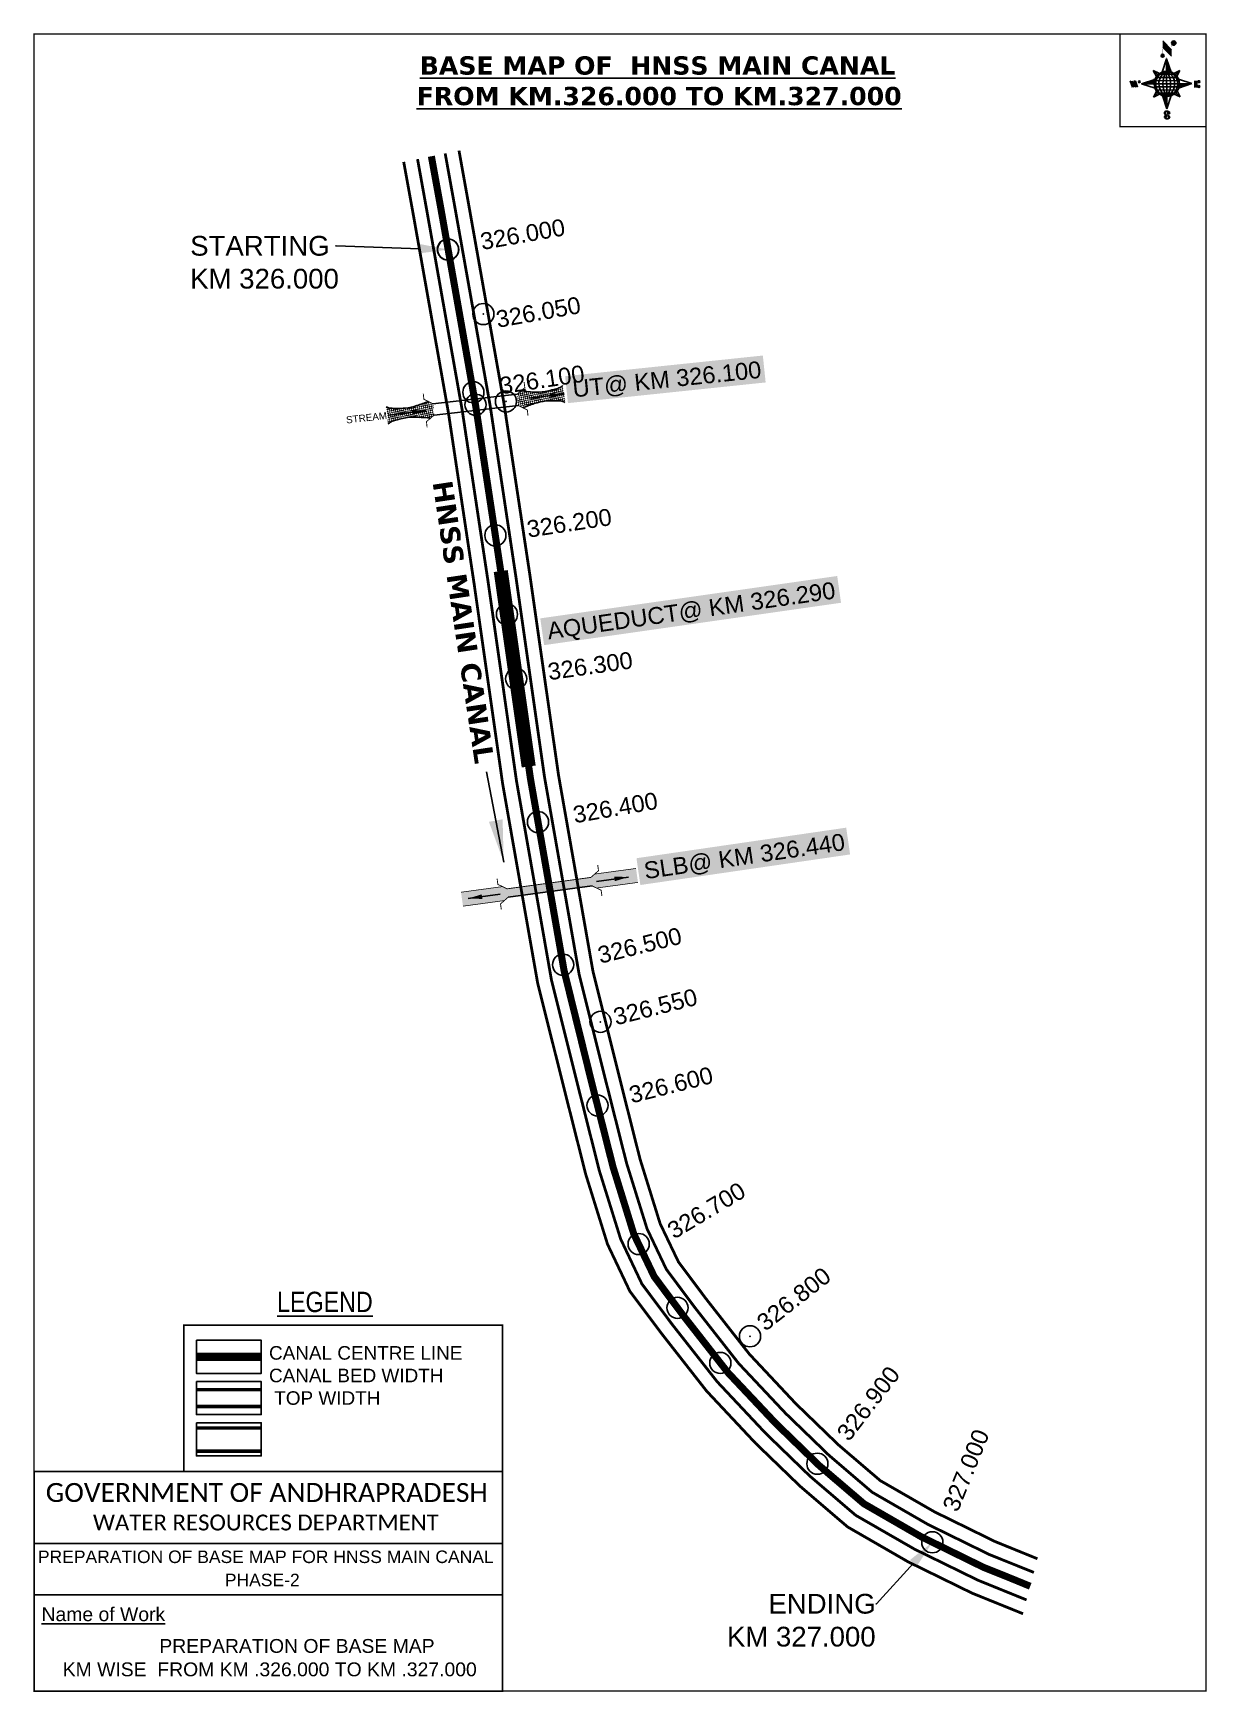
# Model space of a CAD drawing. Header units: inches. Extents: x 791040 to 791872, y 1566583 to 1567759.
import ezdxf
from ezdxf import colors
from ezdxf.entities.mleader import LeaderData, LeaderLine
from ezdxf.enums import TextEntityAlignment as Align
from ezdxf.math import Vec2, Vec3

# ---------------------------------------------------------------- set-up
doc = ezdxf.new("R2010")
doc.units = ezdxf.units.IN
doc.header["$LTSCALE"] = 15
doc.header["$MEASUREMENT"] = 0
doc.header["$PDMODE"] = 32
doc.header["$PDSIZE"] = 15
doc.linetypes.add('ACAD_ISO02W100', pattern=[15, 12, -3])
doc.linetypes.add('HIDDEN2', pattern=[0.1875, 0.125, -0.0625])
for name, color, linetype in [('AQUADUCT', 1, 'Continuous'), ('bord', 1, 'Continuous'), ('CANAL1', 7, 'Continuous'), ('CSMark', 72, 'Continuous'), ('DCBMS', 232, 'Continuous'), ('PAGE', 7, 'Continuous'), ('STRUCTURE', 5, 'Continuous'), ('TEXT', 6, 'Continuous')]:
    doc.layers.add(name, color=color, linetype=linetype)
doc.styles.add('ARIALN', font='ARIALN.TTF')
doc.styles.get("Standard").update_dxf_attribs({"font": 'arial.ttf'})
doc.dimstyles.get("Standard").update_dxf_attribs({"dimtxt": 20, "dimasz": 0.18, "dimexe": 0.18, "dimexo": 0.0625, "dimgap": 0.09, "dimtad": 0, "dimtih": 1, "dimtoh": 1, "dimdec": 4, "dimzin": 0, "dimdsep": 46, "dimtxsty": 'Standard', "dimcen": 0.09, "dimadec": 0, "dimazin": 0, "dimtfac": 1, "dimtdec": 4, "dimtofl": 0, "dimtmove": 0, "dimatfit": 3, "dimfxl": 1, "dimtolj": 1, "dimtzin": 0, "dimarcsym": 0})
pattern_1 = [(267.297113149, (-8720374.938, 50637915.138), (10.5367255337, -0.497431438), [])]
pattern_2 = [(357.297113149, (-8720374.938, 50637915.138), (0.497431438, 10.5367255337), [])]

# ---------------------------------------------------------------- blocks, each defined once
blk = doc.blocks.new('*X26')
at = {"color": 0, "linetype": 'Continuous'}
for p, q in [((6321.6, 240.5), (6322.3, 241.2)), ((6321.6, 240.3), (6322.3, 241)), ((6321.6, 240.1), (6322.3, 240.8)), ((6321.6, 239.9), (6322.4, 240.7)), ((6321.6, 239.8), (6322.4, 240.6)), ((6321.6, 239.6), (6322.5, 240.5)), ((6321.6, 239.4), (6322.5, 240.3)), ((6321.6, 239.2), (6322.6, 240.2)), ((6321.7, 239.1), (6322.6, 240.1)), ((6321.8, 240.8), (6322.4, 241.4)), ((6321.8, 239), (6322.7, 240)), ((6321.8, 239), (6322.8, 239.9)), ((6321.9, 238.9), (6322.9, 239.8)), ((6322, 238.8), (6323, 239.7)), ((6322.1, 241.3), (6322.4, 241.6)), ((6322.1, 238.7), (6323.1, 239.6)), ((6322.2, 238.6), (6323.1, 239.6)), ((6322.3, 238.5), (6323.2, 239.5)), ((6322.4, 238.5), (6323.3, 239.4)), ((6322.5, 238.4), (6323.4, 239.3)), ((6322.7, 238.4), (6323.6, 239.3)), ((6322.8, 238.3), (6323.7, 239.2)), ((6322.9, 238.3), (6323.8, 239.1)), ((6323.1, 238.2), (6323.9, 239.1)), ((6323.2, 238.2), (6324, 239)), ((6323.3, 238.2), (6324.2, 239)), ((6323.5, 238.1), (6324.3, 238.9)), ((6323.7, 238.1), (6324.4, 238.9)), ((6323.8, 238.1), (6324.6, 238.8)), ((6324.1, 238.2), (6324.7, 238.8)), ((6324.3, 238.3), (6324.9, 238.8)), ((6324.6, 238.3), (6325.1, 238.8)), ((6324.8, 238.4), (6325.2, 238.8)), ((6325.1, 238.5), (6325.4, 238.8)), ((6325.4, 238.6), (6325.6, 238.8))]:
    blk.add_line(p, q, dxfattribs=at)
blk = doc.blocks.new('*X25')
at = {"color": 0, "linetype": 'Continuous'}
for p, q in [((6324.4, 240.3), (6324.5, 240.4)), ((6324.6, 240.3), (6324.8, 240.5)), ((6324.7, 240.2), (6325, 240.5)), ((6324.8, 240.2), (6325.2, 240.6)), ((6325, 240.1), (6325.5, 240.6)), ((6325.1, 240.1), (6325.6, 240.6)), ((6325.2, 240), (6325.8, 240.6)), ((6325.3, 240), (6326, 240.6)), ((6325.4, 239.9), (6326.1, 240.6)), ((6325.5, 239.8), (6326.2, 240.5)), ((6325.6, 239.8), (6326.3, 240.5)), ((6325.7, 239.7), (6326.5, 240.4)), ((6325.9, 239.6), (6326.6, 240.3)), ((6326, 239.5), (6326.7, 240.3)), ((6326, 239.4), (6326.8, 240.2)), ((6326.1, 239.3), (6327, 240.2)), ((6326.2, 239.3), (6327.1, 240.1)), ((6326.3, 239.2), (6327.1, 240)), ((6326.4, 239.1), (6327.2, 239.9)), ((6326.5, 239), (6327.3, 239.8)), ((6326.5, 238.9), (6327.4, 239.7)), ((6326.6, 238.8), (6327.5, 239.6)), ((6326.7, 238.7), (6327.5, 239.5)), ((6326.8, 238.6), (6327.6, 239.4)), ((6326.8, 238.5), (6327.7, 239.3)), ((6326.8, 236.5), (6327.4, 237)), ((6326.9, 238.3), (6327.8, 239.2)), ((6326.9, 238.2), (6327.9, 239.1)), ((6326.9, 236.8), (6327.6, 237.4)), ((6327, 238.1), (6327.8, 239)), ((6327, 237.9), (6327.8, 238.8)), ((6327, 237.8), (6327.8, 238.6)), ((6327, 237.6), (6327.8, 238.4)), ((6327, 237.4), (6327.8, 238.2)), ((6327, 237.3), (6327.8, 238)), ((6327, 237.1), (6327.8, 237.9))]:
    blk.add_line(p, q, dxfattribs=at)
blk = doc.blocks.new('H')
at = {"layer": 'bord', "extrusion": (0.000427885, 0.004792, 0.999988)}
h = blk.add_hatch(dxfattribs=at)
h.set_pattern_fill('LINE', color=8, scale=84.387686, angle=-2.7029, style=0)
h.set_pattern_definition(pattern_2)
h.paths.add_polyline_path([(-492, 786, -0.090992), (-448, 775), (-486, 912)])
h = blk.add_hatch(dxfattribs=at)
h.set_pattern_fill('LINE', color=8, scale=84.387686, angle=-92.7029, style=0)
h.set_pattern_definition(pattern_1)
h.paths.add_polyline_path([(-625, 665, -0.090992), (-615, 710), (-751, 671)])
h = blk.add_hatch(dxfattribs=at)
h.set_pattern_fill('LINE', color=8, scale=84.387686, angle=-2.7029, style=0)
h.set_pattern_definition(pattern_2)
h.paths.add_polyline_path([(-504, 533, -0.090992), (-549, 543), (-510, 406)])
h = blk.add_hatch(dxfattribs=at)
h.set_pattern_fill('LINE', color=8, scale=84.387686, angle=-92.7029, style=0)
h.set_pattern_definition(pattern_1)
h.paths.add_polyline_path([(-246, 647), (-372, 653, -0.090992), (-382, 609)])
for p, q in [((-519, 1020, -1217), (-435, 927, -1216)), ((-516, 1087, -1217), (-432, 994, -1217)), ((-538, 774, -1216), (-487, 906, -1216)), ((-487, 906, -1216), (-493, 780, -1216)), ((-487, 906, -1216), (-448, 769, -1216)), ((-865, 701, -1215), (-847, 638, -1215)), ((-847, 700, -1215), (-829, 637, -1215)), ((-829, 699, -1215), (-811, 636, -1215)), ((-829, 699, -1215), (-811, 698, -1215)), ((-811, 698, -1215), (-794, 635, -1215)), ((-752, 665, -1215), (-615, 704, -1215)), ((-627, 794, -1216), (-567, 760, -1216)), ((-627, 794, -1216), (-584, 747, -1215)), ((-599, 731, -1215), (-627, 794, -1216)), ((-421, 753, -1216), (-359, 781, -1216)), ((-359, 781, -1216), (-405, 739, -1216)), ((-359, 781, -1216), (-392, 721, -1215)), ((-379, 693, -1215), (-246, 641, -1215)), ((-213, 669, -1215), (-217, 601, -1215)), ((-752, 665, -1215), (-625, 659, -1215)), ((-619, 614, -1215), (-752, 665, -1215)), ((-639, 526, -1214), (-606, 585, -1215)), ((-639, 526, -1214), (-593, 568, -1215)), ((-577, 553, -1215), (-639, 526, -1214)), ((-511, 400, -1214), (-549, 537, -1214)), ((-460, 533, -1215), (-511, 400, -1214)), ((-505, 527, -1214), (-511, 400, -1214)), ((-371, 513, -1214), (-431, 546, -1215)), ((-371, 513, -1214), (-414, 560, -1215)), ((-399, 576, -1215), (-371, 513, -1214)), ((-246, 641, -1215), (-383, 603, -1215)), ((-373, 647, -1215), (-246, 641, -1215)), ((-197, 600, -1215), (-194, 668, -1215))]:
    blk.add_line(p, q, dxfattribs=at)
at = {"layer": 'bord', "color": 8, "linetype": 'ByBlock', "extrusion": (0.000427885, 0.004792, 0.999988)}
for p, q in [((-375, 679, -1215), (-620, 691, -1215)), ((-386, 711, -1215), (-605, 722, -1215)), ((-411, 744, -1216), (-578, 752, -1216)), ((-493, 780, -1216), (-505, 527, -1214)), ((-373, 647, -1215), (-625, 659, -1215)), ((-378, 616, -1215), (-623, 628, -1215)), ((-392, 585, -1215), (-611, 595, -1215)), ((-420, 555, -1215), (-587, 562, -1215))]:
    blk.add_line(p, q, dxfattribs=at)
at = {"layer": 'bord', "extrusion": (0.000427885, 0.004792, 0.999988), "elevation": -1212}
for points, const_width in [([(-522, 960), (-516, 1093)], 1.61), ([(-434, 933), (-428, 1066)], 1.61), ([(-870, 707), (-846, 706)], 0.642), ([(-829, 643), (-821, 678)], 0.642), ([(-793, 641), (-782, 694)], 0.642), ([(-223, 676), (-174, 673)], 0.706), ([(-829, 643), (-855, 644)], 0.642), ([(-811, 642), (-784, 641)], 0.642), ([(-177, 605), (-226, 607)], 0.706), ([(-195, 645), (-185, 644)], 0.706)]:
    blk.add_lwpolyline(points, dxfattribs=dict(at, const_width=const_width))
for points, const_width in [([(-414, 1073, 1), (-398, 1058, 1)], 22.3), ([(-530, 950, 1), (-520, 939, 1)], 14.8), ([(-776, 697, 1), (-769, 690, 1)], 8.9), ([(-180, 618, 1), (-173, 611, 1)], 9.79), ([(-178, 667, 1), (-171, 660, 1)], 9.79), ([(-490, 362, 1), (-498, 369, 1)], 11.1), ([(-525, 322, 1), (-533, 329, 1)], 11.1)]:
    blk.add_lwpolyline(points, format="xyb", close=True, dxfattribs=dict(at, const_width=const_width))
for points in [[(-537, 317), (-531, 310), (-520, 307), (-505, 307), (-494, 310), (-486, 318), (-487, 326), (-491, 333), (-494, 336), (-503, 341), (-522, 347), (-530, 352), (-534, 355), (-537, 363), (-537, 373), (-530, 381), (-520, 384), (-504, 384), (-493, 380), (-487, 373)], [(-522, 348), (-526, 354), (-528, 361), (-528, 371), (-526, 375), (-521, 381), (-515, 384)], [(-505, 307), (-499, 312), (-497, 319), (-497, 327), (-501, 335), (-509, 343)]]:
    blk.add_lwpolyline(points, dxfattribs=at)
at = {"layer": 'bord', "extrusion": (0.000427885, 0.004792, 0.999988)}
for centre, radius in [((-406, 1065, -1212), 22.3), ((-525, 944, -1212), 14.8), ((-773, 694, -1212), 8.9), ((-498, 659, -1212), 127), ((-177, 615, -1212), 9.79), ((-174, 663, -1212), 9.79), ((-494, 365, -1212), 11.1), ((-529, 325, -1212), 11.1)]:
    blk.add_circle(centre, radius, dxfattribs=at)
at = {"layer": 'bord', "color": 8, "linetype": 'ByBlock', "extrusion": (0.000427885, 0.004792, 0.999988)}
for centre, radius, start, end in [((-482, 658, -1212), 128, 94.9254, 259.6691), ((-437, 656, -1212), 141, 113.2864, 241.308), ((-316, 651, -1212), 222, 142.5892, 212.0053), ((-560, 662, -1212), 141, 293.2864, 61.308), ((-681, 668, -1212), 222, 322.5892, 32.0053), ((-515, 660, -1212), 128, 274.9254, 79.6691)]:
    blk.add_arc(centre, radius, start, end, dxfattribs=at)
at = {"layer": 'bord', "extrusion": (0.000427885, 0.004792, 0.999988)}
for points in [[(-516, 1093, -1212), (-431, 1000, -1212), (-519, 1026, -1212), (-434, 933, -1212)], [(-864, 707, -1212), (-846, 706, -1212), (-846, 644, -1212), (-829, 643, -1212)], [(-829, 705, -1212), (-811, 704, -1212), (-811, 642, -1212), (-793, 641, -1212)], [(-193, 674, -1212), (-197, 606, -1212), (-213, 675, -1212), (-216, 607, -1212)]]:
    blk.add_solid(points, dxfattribs=at)
at = {"layer": 'bord', "extrusion": (0.000427885, 0.004792, 0.999988), "xscale": 7.977342409717546, "yscale": 7.977342408231451, "zscale": 7.977342408476333, "rotation": 138.0840426661453}
for name, p in [('*X25', (38301, -31929, -1212)), ('*X26', (38314, -31951, -1212))]:
    blk.add_blockref(name, p, dxfattribs=at)
blk = doc.blocks.new('UT')
at = {"layer": 'STRUCTURE'}
h = blk.add_hatch(dxfattribs=at)
h.set_pattern_fill('DASH', color=150, scale=8, angle=-39.6278, style=0)
h.set_pattern_definition([(320.372247933, (-4370.464, -6260.8811), (1.40800153113, 0.132407282), [1, -1])])
h.paths.add_polyline_path([(765163, 1700681.9), (765165.6, 1700680.6), (765167.2, 1700680.3), (765169.1, 1700680), (765172.4, 1700679.6), (765176.4, 1700679.3), (765179.5, 1700679.5), (765183.1, 1700679.9), (765187.7, 1700680.9), (765188.9, 1700681.2), (765193.1, 1700682.2), (765196.1, 1700680.2), (765196.1, 1700672.2), (765193.1, 1700670.2), (765190.5, 1700670.8), (765188.1, 1700671.3), (765185.5, 1700671.8), (765183.6, 1700672.1), (765181, 1700672.5), (765180.3, 1700672.5), (765178.5, 1700672.6), (765176.7, 1700672.6), (765174.6, 1700672.5), (765172.5, 1700672.3), (765170.4, 1700672), (765168.5, 1700671.7), (765166.1, 1700671.2), (765165, 1700670.8), (765163, 1700669.7)])
h.paths.add_polyline_path([(765259.1, 1700682.2), (765256.1, 1700680.2), (765256.1, 1700672.2), (765259.1, 1700670.2), (765261.9, 1700671), (765264.4, 1700671.6), (765266.4, 1700672), (765269.1, 1700672.5), (765272.7, 1700673), (765276.1, 1700673.1), (765278.6, 1700672.9), (765281.2, 1700672.7), (765283.9, 1700672.3), (765286.4, 1700671.9), (765288, 1700671.3), (765289.2, 1700670.6), (765289.1, 1700682.7), (765287.6, 1700681.8), (765285.7, 1700681.2), (765283, 1700680.7), (765281.2, 1700680.4), (765276.7, 1700679.9), (765272.7, 1700679.9), (765268.7, 1700680.3), (765264.8, 1700681), (765261.2, 1700681.7)])
at = {"layer": 'STRUCTURE', "color": 150, "const_width": 0.628}
for points in [[(765190.1, 1700688.2), (765190.1, 1700684.2), (765196.1, 1700680.2), (765256.1, 1700680.2), (765262.1, 1700684.2), (765262.1, 1700688.2)], [(765190.1, 1700664.2), (765190.1, 1700668.2), (765196.1, 1700672.2), (765256.1, 1700672.2), (765262.1, 1700668.2), (765262.1, 1700664.2)]]:
    blk.add_lwpolyline(points, dxfattribs=at)
at = {"layer": 'STRUCTURE', "color": 150}
for points in [[(765196.1, 1700680.2), (765256.1, 1700680.2)], [(765196.1, 1700672.2), (765256.1, 1700672.2)], [(765196.1, 1700672.2), (765256.1, 1700672.2)]]:
    blk.add_lwpolyline(points, dxfattribs=at)
at = {"layer": 'STRUCTURE', "color": 0}
blk.add_circle((765226.1, 1700676.2), 1.89, dxfattribs=at)
at = {"layer": 'STRUCTURE', "color": 150}
for points in [[(765163, 1700681.9), (765164.4, 1700681.1), (765167.9, 1700680.2), (765171.2, 1700679.8), (765176.1, 1700679.4), (765184.7, 1700680.3), (765193.1, 1700682.2)], [(765289.1, 1700682.7), (765287.8, 1700681.9), (765284.3, 1700680.9), (765280.9, 1700680.4), (765276.1, 1700679.8), (765267.4, 1700680.5), (765259.1, 1700682.2)], [(765163, 1700669.7), (765164.3, 1700670.6), (765167.8, 1700671.6), (765171.2, 1700672.1), (765176, 1700672.6), (765184.7, 1700672), (765193.1, 1700670.2)], [(765289.2, 1700670.6), (765287.8, 1700671.4), (765284.2, 1700672.3), (765280.9, 1700672.7), (765276.1, 1700673.1), (765267.4, 1700672.2), (765259.1, 1700670.2)]]:
    blk.add_spline(points, degree=3, dxfattribs=at)
at = {"layer": 'STRUCTURE', "color": 0}
blk.add_text('STREAM', height=5, dxfattribs=at).set_placement((765148.2, 1700675.8), align=Align.MIDDLE_CENTER)
for points in [[(765190.9, 1700676), (765164.2, 1700675.8)], [(765289.3, 1700676.7), (765265.4, 1700676.4)]]:
    blk.add_leader(points, dimstyle='Standard', override={"dimasz": 10, "dimgap": 0.09, "dimtad": 0}, dxfattribs=at)
blk = doc.blocks.new('SLB')
at = {"layer": 'STRUCTURE'}
h = blk.add_hatch(dxfattribs=at)
h.set_pattern_fill('DOTS', color=6, scale=20, angle=320.3722, style=0)
h.set_pattern_definition([(320.372247934, (-159.4327, -72.9564), (1.2786241598, 0.5641323054), [0, -1.25])])
h.paths.add_polyline_path([(769699.5, 1706871.1), (769699.5, 1706861.1), (769729.1, 1706861.1), (769732.1, 1706863.1), (769792.1, 1706863.1), (769795.1, 1706861.1), (769824.7, 1706861.1), (769824.7, 1706871.1), (769795.1, 1706871.1), (769792.1, 1706869.1), (769732.1, 1706869.1), (769729.1, 1706871.1)])
at = {"layer": 'STRUCTURE', "color": 6, "linetype": 'ACAD_ISO02W100', "ltscale": 0.5, "const_width": 0.5}
for points in [[(769699.5, 1706871.1), (769729.1, 1706871.1)], [(769795.1, 1706871.1), (769824.7, 1706871.1)], [(769699.5, 1706861.1), (769729.1, 1706861.1)], [(769795.1, 1706861.1), (769824.7, 1706861.1)]]:
    blk.add_lwpolyline(points, dxfattribs=at)
at = {"layer": 'STRUCTURE', "color": 6, "const_width": 0.628}
for points in [[(769726.1, 1706877.1), (769726.1, 1706873.1), (769732.1, 1706869.1), (769792.1, 1706869.1), (769798.1, 1706873.1), (769798.1, 1706877.1)], [(769726.1, 1706855.1), (769726.1, 1706859.1), (769732.1, 1706863.1), (769792.1, 1706863.1), (769798.1, 1706859.1), (769798.1, 1706855.1)]]:
    blk.add_lwpolyline(points, dxfattribs=at)
at = {"layer": 'STRUCTURE', "color": 6}
blk.add_lwpolyline([(769732.1, 1706863.1), (769792.1, 1706863.1)], dxfattribs=at)
blk.add_lwpolyline([(769732.1, 1706863.1), (769792.1, 1706863.1)], dxfattribs=at)
at = {"layer": 'STRUCTURE', "color": 0}
blk.add_circle((769762.1, 1706866.1), 1.24, dxfattribs=at)
for points in [[(769703.8, 1706866), (769726.7, 1706866)], [(769818.6, 1706865.8), (769795.7, 1706865.8)]]:
    blk.add_leader(points, dimstyle='Standard', override={"dimasz": 10, "dimgap": 0.09, "dimtad": 0}, dxfattribs=at)

msp = doc.modelspace()

# ---------------------------------------------------------------- linework, layer by layer
at = {"layer": 'CANAL1', "color": 200, "const_width": 2}
for points in [[(791302.5, 1567667.9), (791309.2, 1567631), (791334.2, 1567490), (791352.4, 1567368.8), (791372.6, 1567227.1), (791397.5, 1567085.3), (791416.4, 1567009.9), (791431.6, 1566949.7), (791447, 1566900.3), (791462.8, 1566867), (791485.1, 1566837.2), (791517.2, 1566796.2), (791551.9, 1566759.2), (791583.8, 1566728.4), (791617.2, 1566699.8), (791660, 1566675.1), (791705.5, 1566652.8), (791741.6, 1566638.2)], [(791341.7, 1567675.9), (791348.5, 1567638), (791373.6, 1567496.5), (791392, 1567374.6), (791412.2, 1567233.3), (791436.7, 1567093.7), (791455.2, 1567019.6), (791470.1, 1566960.5), (791484.3, 1566914.9), (791497.3, 1566887.7), (791516.9, 1566861.5), (791547.6, 1566822.3), (791580.4, 1566787.3), (791610.7, 1566758), (791640.4, 1566732.6), (791678.8, 1566710.5), (791721.8, 1566689.4), (791751.8, 1566677.2)]]:
    msp.add_lwpolyline(points, dxfattribs=at)
at = {"layer": 'CANAL1', "color": 5, "const_width": 2}
for points in [[(791312.3, 1567669.9), (791319, 1567632.7), (791344, 1567491.6), (791362.3, 1567370.3), (791382.5, 1567228.6), (791407.3, 1567087.4), (791426.1, 1567012.3), (791441.2, 1566952.4), (791456.3, 1566904), (791471.4, 1566872.1), (791493, 1566843.2), (791524.8, 1566802.7), (791559.1, 1566766.2), (791590.5, 1566735.8), (791623, 1566708), (791664.7, 1566684), (791709.6, 1566662), (791744.1, 1566648)], [(791331.9, 1567673.9), (791338.7, 1567636.2), (791363.8, 1567494.9), (791382.1, 1567373.2), (791402.3, 1567231.8), (791426.9, 1567091.6), (791445.5, 1567017.2), (791460.5, 1566957.8), (791475, 1566911.3), (791488.7, 1566882.5), (791508.9, 1566855.4), (791540, 1566815.7), (791573.3, 1566780.3), (791604, 1566750.6), (791634.6, 1566724.4), (791674.1, 1566701.6), (791717.7, 1566680.2), (791749.3, 1566667.5)]]:
    msp.add_lwpolyline(points, dxfattribs=at)
at = {"layer": 'CANAL1', "color": 1, "linetype": 'HIDDEN2', "ltscale": 8, "const_width": 5}
msp.add_lwpolyline([(791322.1, 1567671.9), (791328.9, 1567634.5), (791334, 1567605.7), (791342.7, 1567556.5), (791353.4, 1567495.7), (791372.2, 1567371.7), (791382.7, 1567298.5), (791392.4, 1567230.2), (791416.2, 1567094.3), (791435.8, 1567014.8), (791450.9, 1566955.1), (791465.6, 1566907.6), (791480.1, 1566877.3), (791501, 1566849.3), (791527, 1566816.1), (791532.4, 1566809.2), (791566.2, 1566773.3), (791597.2, 1566743.2), (791628.8, 1566716.2), (791669.4, 1566692.8), (791713.6, 1566671.1), (791732.3, 1566663.6), (791746.7, 1566657.7)], dxfattribs=at)
at = {"layer": 'CANAL1', "color": 1, "linetype": 'HIDDEN2', "ltscale": 100, "const_width": 6, "elevation": -0.4}
msp.add_lwpolyline([(791201.5, 1566820.4), (791155.5, 1566820.4)], dxfattribs=at)
at = {"layer": 'CANAL1', "color": 5, "const_width": 2.4, "elevation": -0.4}
for points in [[(791201.5, 1566797.2), (791155.5, 1566797.2)], [(791201.5, 1566785.2), (791155.5, 1566785.2)]]:
    msp.add_lwpolyline(points, dxfattribs=at)
at = {"layer": 'CANAL1', "color": 200, "const_width": 2.4, "elevation": -0.4}
for points in [[(791201.5, 1566770), (791155.5, 1566770)], [(791201.5, 1566753.5), (791155.5, 1566753.5)]]:
    msp.add_lwpolyline(points, dxfattribs=at)
at = {"layer": 'CSMark', "color": 3}
for p in [(791333.9, 1567605.8), (791334, 1567605.7), (791359, 1567560), (791351.9, 1567504.5), (791353.4, 1567495.7), (791367.5, 1567403), (791375.7, 1567347), (791382.2, 1567301.3), (791397.7, 1567199.7), (791415.5, 1567098.5), (791442, 1567058), (791439.9, 1566998.7), (791469.1, 1566900.4), (791496.6, 1566855.2), (791548, 1566835), (791527, 1566816.1), (791595.8, 1566744.6), (791677.3, 1566688.9)]:
    msp.add_point(p, dxfattribs=at)
at = {"layer": 'CSMark'}
msp.add_point((791375, 1567498, 19), dxfattribs=at)
at = {"layer": 'PAGE', "const_width": 1}
msp.add_lwpolyline([(791871.4, 1566583.4), (791871.4, 1567758.7), (791040.4, 1567758.7), (791040.4, 1566583.4), (791871.4, 1566583.4)], dxfattribs=at)
at = {"layer": 'PAGE'}
for points, const_width in [([(791871.4, 1567758.7), (791810.3, 1567758.7), (791810.3, 1567692.9), (791871.4, 1567692.9)], 1), ([(791146.7, 1566842.9), (791372.5, 1566842.9), (791372.5, 1566739.1), (791146.7, 1566739.1)], 1.2), ([(791040.4, 1566739.1), (791372.5, 1566739.1), (791372.5, 1566583.4), (791040.4, 1566583.4)], 1.2)]:
    msp.add_lwpolyline(points, close=True, dxfattribs=dict(at, const_width=const_width))
at = {"layer": 'PAGE', "elevation": -0.4}
for points in [[(791155.5, 1566832.2), (791201.5, 1566832.2), (791201.5, 1566808.7), (791155.5, 1566808.7)], [(791155.5, 1566802.9), (791201.5, 1566802.9), (791201.5, 1566779.4), (791155.5, 1566779.4)], [(791155.5, 1566773.7), (791201.5, 1566773.7), (791201.5, 1566750.1), (791155.5, 1566750.1)]]:
    msp.add_lwpolyline(points, close=True, dxfattribs=at)
at = {"layer": 'PAGE'}
for points in [[(791040.4, 1566688.1), (791372.5, 1566688.1)], [(791040.4, 1566651.7), (791372.5, 1566651.7)]]:
    msp.add_lwpolyline(points, dxfattribs=at)
at = {"layer": 'STRUCTURE', "color": 96, "const_width": 10}
msp.add_lwpolyline([(791371.3, 1567377.7), (791391.1, 1567239.1)], dxfattribs=at)

# ---------------------------------------------------------------- block references
at = {"layer": 'AQUADUCT', "color": 1, "xscale": 0.0703495379661093, "yscale": 0.07034953800030053, "zscale": 0.07034953795990817, "rotation": 3.078330607406165}
msp.add_blockref('H', (791881, 1567679.3, 85.4), dxfattribs=at)
at = {"layer": 'STRUCTURE', "color": 0}
for name, p, rotation in [('UT', (224357.6, -209126.4), 6.525454022362623), ('SLB', (258637.6, -227862.9), 7.743305502784613)]:
    msp.add_blockref(name, p, dxfattribs=dict(at, rotation=rotation))

# ---------------------------------------------------------------- texts
at = {"layer": 'CANAL1', "insert": (791336.6, 1567443.7), "char_height": 14, "width": 205.129, "attachment_point": 1, "rotation": 278.5571}
msp.add_mtext('\\pi0.96322;{\\fVerdana|b1|i0|c0|p34;HNSS MAIN CANAL}', dxfattribs=at)
at = {"layer": 'CSMark', "color": 1}
for s, rotation, p in [('326.000', 10.049, (791357, 1567611.3)), ('326.050', 10.049, (791368.1, 1567556.1)), ('326.100', 8.5963, (791370.6, 1567509)), ('326.200', 8.5963, (791389.9, 1567407.3)), ('326.300', 8.1434, (791404.7, 1567306.2)), ('326.400', 9.9509, (791422.7, 1567204.7)), ('326.500', 13.8446, (791440.4, 1567105)), ('326.550', 14.142, (791451.5, 1567061.3)), ('326.600', 14.142, (791462.6, 1567005.9)), ('326.700', 30.9593, (791491.1, 1566908.7)), ('326.800', 38.0792, (791555.2, 1566842.8)), ('326.900', 52.3571, (791613.4, 1566763.4)), ('327.000', 67.9146, (791689.7, 1566711.9))]:
    msp.add_text(s, height=12, rotation=rotation, dxfattribs=at).set_placement(p, align=Align.MIDDLE_LEFT)
at = {"layer": 'PAGE', "extrusion": (0.000201441, 0.004807, 0.999988), "style": 'ARIALN'}
msp.add_text('%%ULEGEND', height=14.4, rotation=359.9999, dxfattribs=at).set_placement((791246.6, 1566840.5, 7691), align=Align.MIDDLE)
at = {"layer": 'PAGE', "extrusion": (0.000201441, 0.004807, 0.999988)}
for s, height, p in [('PREPARATION OF BASE MAP FOR HNSS MAIN CANAL', 8.878, (791043.1, 1566655.3, 7690.1)), ('%%UName of Work', 9.822, (791045.7, 1566614.1, 7688.7))]:
    msp.add_text(s, height=height, rotation=359.9999, dxfattribs=at).set_placement(p)
for s, height, p in [('PHASE-2', 8.88, (791202.2, 1566643.3, 7690)), ('PREPARATION OF BASE MAP', 9.822, (791226.8, 1566596.5, 7688.8)), ('KM WISE  FROM KM .326.000 TO KM .327.000', 9.822, (791207.5, 1566579.9, 7688.8))]:
    msp.add_text(s, height=height, rotation=359.9999, dxfattribs=at).set_placement(p, align=Align.MIDDLE_CENTER)
at = {"layer": 'PAGE', "extrusion": (0.000201441, 0.004807, 0.999988), "attachment_point": 1, "text_direction": (1, -1e-06, -0.000201)}
for s, insert, char_height, width in [('CANAL CENTRE LINE CANAL BED WIDTH {\\H2.3717x; }\\P TOP WIDTH{\\H1.9152x; }', (791207, 1566828, -0.4), 9.6, 168.926), ('\\pi3.5885;{\\fCalibri|b0|i0|c0|p34;\\H1.3333x;GOVERNMENT OF ANDHRAPRADESH\\P\\pi37.073;\\H0.83998x;WATER RESOURCES DEPARTMENT}', (791045.1, 1566730.9, -1.3), 10.059, 321.276)]:
    msp.add_mtext(s, dxfattribs=dict(at, insert=insert, char_height=char_height, width=width))
at = {"layer": 'STRUCTURE', "color": 5, "char_height": 12, "attachment_point": 1, "bg_fill": 1, "box_fill_scale": 1.3, "bg_fill_color": 7, "bg_fill_true_color": 16777215, "bg_fill_transparency": 4390977}
for s, insert, width, rotation in [('\\pi0.71894;UT@ KM 326.100', (791420.9, 1567512.7), 133.741, 5.9728), ('\\pi0.055907;AQUEDUCT@ KM 326.290', (791403.4, 1567341.1, -20), 205.454, 8.1245), ('\\pi0.43653;SLB@ KM 326.440', (791471.6, 1567171), 143.08, 8.2922)]:
    msp.add_mtext(s, dxfattribs=dict(at, insert=insert, width=width, rotation=rotation))
at = {"layer": 'TEXT', "color": 1, "insert": (791292.1, 1567742.8), "char_height": 13, "width": 379.826, "attachment_point": 1}
msp.add_mtext('\\pi21.755;{\\fVerdana|b1|i0|c0|p34;\\LBASE MAP OF  HNSS MAIN CANAL \\P\\pi19.564;FROM KM.326.000 TO KM.327.000}', dxfattribs=at)

# ---------------------------------------------------------------- leaders
at = {"layer": 'CANAL1'}
msp.add_leader([(791373.4, 1567171.3), (791361.2, 1567235.2)], dimstyle='Standard', override={"dimasz": 30, "dimgap": 0.09, "dimtad": 0}, dxfattribs=at)
at = {"layer": 'DCBMS', "color": 5}
ml = msp.add_multileader_mtext('Standard', dxfattribs=at)
ml.set_content('STARTING\\PKM 326.000', color=5)
ml.set_leader_properties()
ml.build(insert=Vec2(0, 0))
ml.multileader.update_dxf_attribs({"dogleg_length": 0.36, "arrow_head_size": 20})
ctx = ml.context
ctx.base_point, ctx.char_height, ctx.arrow_head_size, ctx.landing_gap_size, ctx.plane_origin = Vec3(791151, 1567608.3), 14, 20, 0.09, Vec3(791321.9, 1567681)
notes = []
notes.append((ctx, [(0, (1, 1, 0), (791254.6, 1567608.3), (-1, 0), 0.36, [(0, [(791334, 1567605.7)], 0, [])])]))
ctx.mtext.insert, ctx.mtext.flow_direction = Vec3(791151.1, 1567615.4), 5
for ctx, leaders in notes:
    for number, flags, end, landing, length, lines in leaders:
        leader = LeaderData()
        leader.index, (leader.has_last_leader_line, leader.has_dogleg_vector, leader.attachment_direction) = number, flags
        leader.last_leader_point, leader.dogleg_vector, leader.dogleg_length = Vec3(end), Vec3(landing), length
        for number, points, colour, breaks in lines:
            line = LeaderLine()
            line.index, line.vertices, line.color, line.breaks = number, Vec3.list(points), colors.encode_raw_color(colour), breaks
            leader.lines.append(line)
        ctx.leaders.append(leader)

# ---------------------------------------------------------------- next in the draw order: leaders
ml = msp.add_multileader_mtext('Standard', dxfattribs=at)
ml.set_content('ENDING \\PKM 327.000', color=5)
ml.set_leader_properties()
ml.build(insert=Vec2(0, 0))
ml.multileader.update_dxf_attribs({"dogleg_length": 0.36, "arrow_head_size": 20})
ctx = ml.context
ctx.base_point, ctx.char_height, ctx.arrow_head_size, ctx.landing_gap_size, ctx.plane_origin = Vec3(791533.9, 1566645.2), 14, 20, 0.09, Vec3(791677.6, 1566857.5)
ctx.text_align_type = 2
notes = []
notes.append((ctx, [(0, (1, 1, 0), (791637.6, 1566645.2), (-1, 0), 0.36, [(0, [(791677.3, 1566688.9)], 0, [])])]))
ctx.mtext.insert, ctx.mtext.width, ctx.mtext.alignment, ctx.mtext.flow_direction = Vec3(791637.1, 1566652.3), 109.049, 3, 5
ctx.mtext.has_bg_fill, ctx.mtext.bg_color, ctx.mtext.bg_scale_factor, ctx.mtext.bg_transparency, ctx.mtext.use_window_bg_color = 1, -1027028792, 1.5, 0, 1
for ctx, leaders in notes:
    for number, flags, end, landing, length, lines in leaders:
        leader = LeaderData()
        leader.index, (leader.has_last_leader_line, leader.has_dogleg_vector, leader.attachment_direction) = number, flags
        leader.last_leader_point, leader.dogleg_vector, leader.dogleg_length = Vec3(end), Vec3(landing), length
        for number, points, colour, breaks in lines:
            line = LeaderLine()
            line.index, line.vertices, line.color, line.breaks = number, Vec3.list(points), colors.encode_raw_color(colour), breaks
            leader.lines.append(line)
        ctx.leaders.append(leader)

doc.saveas('drawing.dxf')
